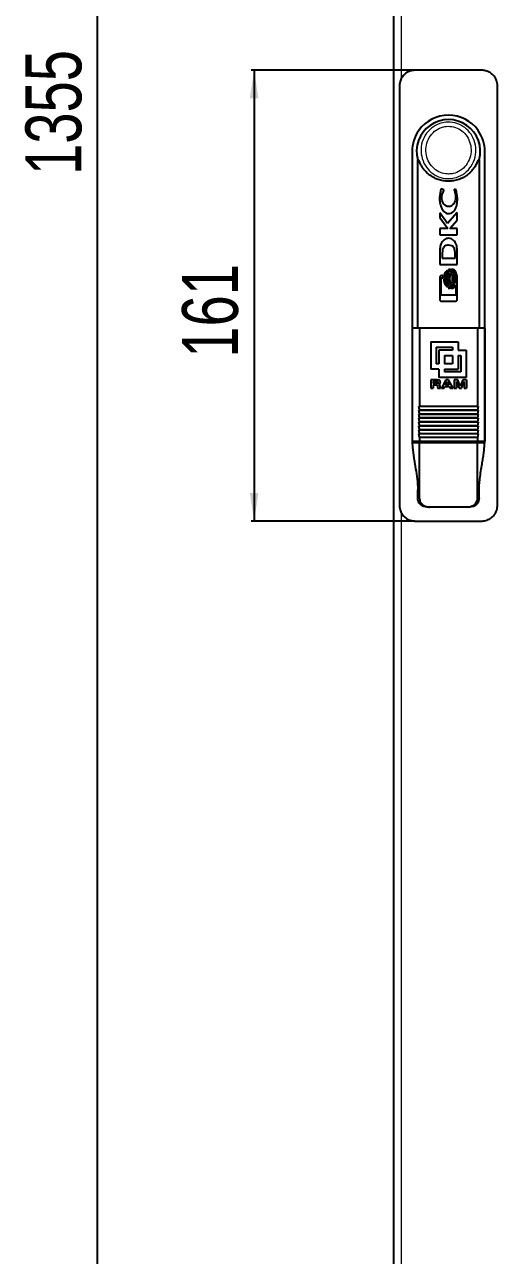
# Model space of a CAD drawing. Header units: millimetres. Extents: x -527 to 1671, y -588 to 1043.
# Drawn here: x -526.7 to -357.6, y -148.5 to 291.1 of the extents above; entities that cross this region are included whole.
import ezdxf

# ---------------------------------------------------------------- set-up
doc = ezdxf.new("R2010")
doc.units = ezdxf.units.MM
doc.layers.add('FORMAT', color=7, linetype='Continuous')
doc.styles.add('SLDTEXTSTYLE0', font='TXT', dxfattribs={"width": 0.75})
doc.dimstyles.new('SLDDIMSTYLE0', dxfattribs={"dimtxt": 20, "dimasz": 10, "dimexe": 0, "dimexo": 0.0625, "dimgap": 5, "dimtad": 2, "dimdec": 1, "dimrnd": 1e-09, "dimzin": 12, "dimdsep": 46, "dimtxsty": 'SLDTEXTSTYLE0', "dimsah": 1, "dimcen": 0.09, "dimadec": 0, "dimazin": 3, "dimtfac": 1, "dimtofl": 0, "dimtmove": 0, "dimatfit": 3, "dimfxl": 0, "dimfrac": 2, "dimtolj": 1, "dimtzin": 12, "dimarcsym": 0})

# ---------------------------------------------------------------- blocks, each defined once
blk = doc.blocks.new('_D_1')
at = {"layer": 'FORMAT'}
for p, q in [((-394.66, 871.82), (-501.65, 871.82)), ((-500.65, -483.18), (-500.65, 871.82)), ((-394.66, -483.18), (-501.65, -483.18))]:
    blk.add_line(p, q, dxfattribs=at)
for points in [[(-500.65, 871.82), (-502.19, 861.82), (-499.11, 861.82)], [(-500.65, -483.18), (-499.11, -473.18), (-502.19, -473.18)]]:
    blk.add_solid(points, dxfattribs=at)
at = {"layer": 'FORMAT', "insert": (-526.43, 237.44), "char_height": 20, "attachment_point": 1, "rotation": 90, "style": 'SLDTEXTSTYLE0'}
blk.add_mtext('1355', dxfattribs=at)
blk = doc.blocks.new('_D_2')
at = {"layer": 'FORMAT'}
for p, q in [((-387.16, 274.82), (-445.65, 274.82)), ((-444.65, 274.82), (-444.65, 113.82)), ((-387.16, 113.82), (-445.65, 113.82))]:
    blk.add_line(p, q, dxfattribs=at)
for points in [[(-444.65, 274.82), (-446.19, 264.82), (-443.11, 264.82)], [(-444.65, 113.82), (-443.11, 123.82), (-446.19, 123.82)]]:
    blk.add_solid(points, dxfattribs=at)
at = {"layer": 'FORMAT', "insert": (-470.43, 172.16), "char_height": 20, "attachment_point": 1, "rotation": 90, "style": 'SLDTEXTSTYLE0'}
blk.add_mtext('161', dxfattribs=at)

msp = doc.modelspace()

# ---------------------------------------------------------------- linework, layer by layer
at = {"color": 7, "linetype": 'Continuous', "lineweight": 25}
for p, q in [((-394.65, -483.18), (-394.65, 871.82)), ((-363.15, 274.82), (-387.15, 274.82)), ((-392.65, 269.32), (-392.65, 119.32)), ((-357.65, 119.32), (-357.65, 269.32)), ((-388.15, 245.82), (-388.15, 142.82)), ((-386.15, 182.82), (-386.15, 242.82)), ((-386.15, 242.82), (-386.15, 242.82)), ((-364.15, 242.82), (-364.15, 182.82)), ((-364.15, 242.82), (-364.15, 242.82)), ((-362.15, 142.82), (-362.15, 245.82)), ((-377.85, 232.5), (-378.37, 229.34)), ((-376.76, 232.12), (-377.85, 232.5)), ((-376.76, 231.83), (-376.76, 232.12)), ((-372.36, 232.1), (-373.17, 232.38)), ((-373.17, 232.38), (-373.17, 232.15)), ((-371.92, 229.32), (-372.36, 232.1)), ((-375.51, 220.15), (-378.29, 223.95)), ((-378.29, 223.95), (-378.29, 222.26)), ((-378.29, 222.26), (-375.34, 218.27)), ((-372, 224.04), (-375.51, 220.15)), ((-374.65, 218.27), (-372, 221.3)), ((-372, 221.3), (-372, 224.04)), ((-375.34, 218.27), (-378.29, 218.27)), ((-378.29, 218.27), (-378.29, 216.04)), ((-378.29, 216.04), (-372, 216.04)), ((-372, 218.27), (-374.65, 218.27)), ((-372, 216.04), (-372, 218.27)), ((-372.03, 210.46), (-372.21, 212.08)), ((-378.29, 209.64), (-378.29, 205.41)), ((-377.33, 210.3), (-377.42, 209.33)), ((-377.42, 209.33), (-377.42, 207.77)), ((-377.42, 207.77), (-372.78, 207.77)), ((-372.78, 207.77), (-372.78, 209.19)), ((-372, 209.46), (-372.03, 210.46)), ((-372, 209.44), (-372, 209.46)), ((-372, 209.42), (-372, 209.44)), ((-372, 205.41), (-372, 209.42)), ((-378.29, 205.41), (-372, 205.41)), ((-375.19, 203.18), (-375.42, 203.32)), ((-374.45, 203.7), (-375.12, 203.7)), ((-374.81, 202.77), (-375.05, 203.05)), ((-374.43, 201.96), (-374.66, 202.53)), ((-373.36, 203.7), (-374.05, 203.7)), ((-378.29, 200.82), (-378.29, 192.97)), ((-377.78, 194.44), (-377.78, 200.68)), ((-377.78, 200.68), (-377.2, 200.68)), ((-377.2, 201.47), (-377.63, 201.47)), ((-377.2, 200.68), (-377.2, 201.47)), ((-375.06, 197.76), (-374.81, 198.03)), ((-374.71, 200.4), (-374.43, 201.96)), ((-374.43, 198.83), (-374.71, 200.4)), ((-374.66, 198.27), (-374.43, 198.83)), ((-372.49, 198.12), (-372.49, 194.44)), ((-372, 192.97), (-372, 200.82)), ((-372.49, 194.44), (-377.78, 194.44)), ((-375.47, 197.5), (-375.21, 197.64)), ((-375.27, 197.04), (-374.6, 197.04)), ((-374.21, 197.04), (-373.51, 197.04)), ((-377.63, 192.32), (-372.66, 192.32)), ((-388.11, 182.82), (-388.11, 142.32)), ((-388.11, 182.82), (-385.49, 182.82)), ((-385.49, 182.82), (-364.8, 182.82)), ((-385.49, 182.82), (-385.49, 154.82)), ((-364.8, 182.82), (-364.8, 154.82)), ((-364.8, 182.82), (-362.18, 182.82)), ((-362.18, 182.82), (-362.18, 142.32)), ((-381.49, 177.82), (-371.73, 177.82)), ((-381.49, 177.82), (-381.49, 168.06)), ((-379.54, 175.87), (-379.54, 170.01)), ((-379.54, 175.87), (-373.68, 175.87)), ((-373.68, 175.87), (-373.68, 174.89)), ((-371.73, 177.82), (-371.73, 174.89)), ((-373.68, 174.89), (-378.56, 174.89)), ((-378.56, 174.89), (-378.56, 170.01)), ((-376.61, 172.94), (-376.61, 170.01)), ((-376.61, 172.94), (-373.68, 172.94)), ((-373.68, 172.94), (-373.68, 170.01)), ((-371.73, 174.89), (-368.8, 174.89)), ((-371.73, 172.94), (-371.73, 168.06)), ((-371.73, 172.94), (-370.76, 172.94)), ((-370.76, 172.94), (-370.76, 167.09)), ((-368.8, 174.89), (-368.8, 165.13)), ((-378.56, 168.06), (-381.49, 168.06)), ((-378.56, 170.01), (-379.54, 170.01)), ((-378.56, 168.06), (-378.56, 165.13)), ((-373.68, 170.01), (-376.61, 170.01)), ((-376.61, 168.06), (-376.61, 167.09)), ((-376.61, 168.06), (-371.73, 168.06)), ((-370.76, 167.09), (-376.61, 167.09)), ((-379.43, 164.26), (-381.49, 164.26)), ((-381.49, 164.26), (-381.49, 161.29)), ((-380.61, 163.77), (-380.61, 162.97)), ((-380.61, 163.77), (-379.54, 163.77)), ((-379.58, 162.97), (-380.61, 162.97)), ((-368.8, 165.13), (-378.56, 165.13)), ((-376.11, 164.26), (-377.64, 161.29)), ((-376.19, 162.39), (-375.59, 163.66)), ((-375.09, 164.26), (-376.11, 164.26)), ((-375.59, 163.66), (-375, 162.39)), ((-373.53, 161.29), (-375.09, 164.26)), ((-371.76, 164.26), (-373.07, 164.26)), ((-373.07, 164.26), (-373.07, 161.29)), ((-372.24, 163.69), (-372.24, 161.29)), ((-372.24, 163.69), (-371.36, 161.29)), ((-370.91, 162), (-371.76, 164.26)), ((-370.06, 164.26), (-370.91, 162)), ((-370.45, 161.29), (-369.57, 163.69)), ((-368.73, 164.26), (-370.06, 164.26)), ((-369.57, 163.69), (-369.57, 161.29)), ((-368.73, 164.26), (-368.73, 161.29)), ((-381.49, 161.29), (-380.61, 161.29)), ((-380.61, 162.47), (-380.61, 161.29)), ((-380.61, 162.47), (-379.69, 162.47)), ((-379.05, 161.99), (-379.04, 161.67)), ((-378.91, 161.29), (-377.95, 161.29)), ((-378.12, 161.73), (-378.14, 162.08)), ((-378.12, 161.73), (-378.12, 161.71)), ((-377.95, 161.38), (-377.95, 161.29)), ((-377.64, 161.29), (-376.71, 161.29)), ((-376.71, 161.29), (-376.43, 161.9)), ((-376.43, 161.9), (-374.75, 161.9)), ((-375, 162.39), (-376.19, 162.39)), ((-374.75, 161.9), (-374.46, 161.29)), ((-374.46, 161.29), (-373.53, 161.29)), ((-373.07, 161.29), (-372.24, 161.29)), ((-371.36, 161.29), (-370.45, 161.29)), ((-369.57, 161.29), (-368.73, 161.29)), ((-385.75, 154.72), (-385.54, 154.72)), ((-364.75, 154.72), (-385.54, 154.72)), ((-364.75, 154.72), (-364.55, 154.72)), ((-364.75, 153.32), (-385.54, 153.32)), ((-364.75, 151.92), (-385.54, 151.92)), ((-364.75, 150.52), (-385.54, 150.52)), ((-364.75, 153.32), (-364.55, 153.32)), ((-364.75, 151.92), (-364.55, 151.92)), ((-364.75, 150.52), (-364.55, 150.52)), ((-364.75, 149.12), (-385.54, 149.12)), ((-364.75, 147.72), (-385.54, 147.72)), ((-364.75, 146.32), (-385.54, 146.32)), ((-364.75, 149.12), (-364.55, 149.12)), ((-364.75, 147.72), (-364.55, 147.72)), ((-364.75, 146.32), (-364.55, 146.32)), ((-388.11, 142.32), (-385.49, 142.32)), ((-388.11, 141.82), (-385.49, 141.82)), ((-386.15, 141.82), (-386.15, 142.32)), ((-364.75, 144.92), (-385.54, 144.92)), ((-385.49, 143.62), (-385.49, 142.32)), ((-385.49, 142.32), (-364.8, 142.32)), ((-385.49, 121.82), (-385.49, 141.82)), ((-385.49, 141.82), (-364.8, 141.82)), ((-364.8, 143.62), (-364.8, 142.32)), ((-364.8, 142.32), (-362.18, 142.32)), ((-364.8, 121.82), (-364.8, 141.82)), ((-364.8, 141.82), (-362.18, 141.82)), ((-364.75, 144.92), (-364.55, 144.92)), ((-364.15, 142.32), (-364.15, 141.82)), ((-386.11, 121.82), (-386.11, 124.91)), ((-364.19, 121.82), (-364.19, 124.91)), ((-381.88, 118.82), (-382.81, 118.82)), ((-368.42, 118.82), (-381.88, 118.82)), ((-367.49, 118.82), (-368.42, 118.82)), ((-387.15, 113.82), (-363.15, 113.82))]:
    msp.add_line(p, q, dxfattribs=at)
at = {"color": 8, "linetype": 'Continuous', "lineweight": 18}
for p, q in [((-392.05, 869.22), (-392.05, 271.79)), ((-385.49, 154.82), (-364.8, 154.82)), ((-386.11, 121.82), (-385.49, 121.82)), ((-364.8, 121.82), (-364.19, 121.82)), ((-392.05, 116.84), (-392.05, -480.58))]:
    msp.add_line(p, q, dxfattribs=at)
at = {"color": 7, "linetype": 'Continuous', "lineweight": 25}
for centre, radius, start, end in [((-375.15, 245.82), 11.4, 344.7449, 195.2575), ((-375.15, 245.82), 13, 35.3944, 144.6056), ((-375.15, 245.82), 13, 144.6056, 180), ((-375.15, 245.82), 13, 0, 35.3944), ((-375.15, 142.82), 13, 180, 184.4117), ((-375.15, 142.82), 13, 355.5883, 0)]:
    msp.add_arc(centre, radius, start, end, dxfattribs=at)
for points, knots in [([(-387.15, 274.82), (-387.22, 274.82), (-387.45, 274.82), (-387.84, 274.79), (-388.29, 274.71), (-388.67, 274.61), (-389.09, 274.48), (-389.51, 274.3), (-389.98, 274.04), (-390.33, 273.81), (-390.74, 273.5), (-391.17, 273.1), (-391.56, 272.62), (-391.91, 272.1), (-392.2, 271.55), (-392.41, 270.97), (-392.54, 270.44), (-392.63, 269.93), (-392.64, 269.53), (-392.65, 269.32)], [0, 0, 0, 0, 0.026424, 0.079552, 0.133251, 0.187532, 0.214832, 0.284406, 0.346388, 0.402337, 0.429637, 0.5244, 0.60697, 0.644371, 0.739133, 0.821703, 0.859104, 0.929309, 1, 1, 1, 1]), ([(-357.65, 269.32), (-357.66, 269.63), (-357.69, 270.25), (-357.93, 271.14), (-358.31, 272), (-358.83, 272.77), (-359.47, 273.45), (-360.21, 274), (-361.04, 274.43), (-361.83, 274.68), (-362.54, 274.8), (-362.94, 274.82), (-363.15, 274.82)], [0, 0, 0, 0, 0.105841, 0.214751, 0.320592, 0.429503, 0.535345, 0.644257, 0.7501, 0.859012, 0.929074, 1, 1, 1, 1]), ([(-364.15, 242.82), (-364.18, 242.73), (-364.25, 242.55), (-364.39, 242.51), (-364.51, 242.54), (-364.56, 242.61), (-364.59, 242.6), (-364.62, 242.56), (-364.7, 242.42), (-364.86, 242.05), (-365.11, 241.46), (-365.57, 240.57), (-366.25, 239.52), (-367.31, 238.31), (-368.63, 237.2), (-370.2, 236.27), (-371.93, 235.61), (-373.76, 235.23), (-375.65, 235.15), (-377.51, 235.39), (-379.33, 235.94), (-381.01, 236.77), (-382.54, 237.88), (-383.7, 239.08), (-384.54, 240.26), (-385.04, 241.15), (-385.38, 241.91), (-385.55, 242.32), (-385.66, 242.53), (-385.7, 242.58), (-385.72, 242.61), (-385.75, 242.59), (-385.84, 242.52), (-385.96, 242.51), (-386.07, 242.61), (-386.12, 242.75), (-386.15, 242.82)], [0, 0, 0, 0, 0.029866, 0.060771, 0.080581, 0.084244, 0.085862, 0.08847, 0.091879, 0.103764, 0.126235, 0.148889, 0.193609, 0.239219, 0.292874, 0.34803, 0.402686, 0.458886, 0.514249, 0.571205, 0.626758, 0.683939, 0.739166, 0.796042, 0.832708, 0.869862, 0.888172, 0.906854, 0.910284, 0.912985, 0.914825, 0.916689, 0.924521, 0.95598, 0.977796, 1, 1, 1, 1]), ([(-378.37, 229.34), (-378.35, 228.75), (-378.3, 227.57), (-377.79, 225.86), (-377.05, 224.55), (-376.23, 223.9), (-375.67, 223.67), (-375.38, 223.65), (-375.23, 223.63)], [0, 0, 0, 0, 0.250282, 0.499393, 0.748791, 0.874699, 0.937286, 1, 1, 1, 1]), ([(-377.55, 229.4), (-377.52, 229.84), (-377.46, 230.71), (-376.99, 231.46), (-376.76, 231.83)], [0, 0, 0, 0, 0.500963, 1, 1, 1, 1]), ([(-375.08, 226.14), (-375.27, 226.16), (-375.64, 226.19), (-376.15, 226.45), (-376.6, 226.8), (-377.07, 227.39), (-377.47, 228.27), (-377.52, 229.02), (-377.55, 229.4)], [0, 0, 0, 0, 0.124416, 0.248357, 0.373982, 0.500169, 0.7494, 1, 1, 1, 1]), ([(-375.23, 223.63), (-374.92, 223.66), (-374.31, 223.72), (-373.48, 224.18), (-372.87, 224.88), (-372.32, 225.98), (-371.98, 227.49), (-371.94, 228.71), (-371.92, 229.32)], [0, 0, 0, 0, 0.125262, 0.250124, 0.375384, 0.500707, 0.750322, 1, 1, 1, 1]), ([(-372.61, 229.4), (-372.63, 229.02), (-372.69, 228.27), (-373.09, 227.4), (-373.55, 226.81), (-373.99, 226.45), (-374.51, 226.19), (-374.89, 226.16), (-375.08, 226.14)], [0, 0, 0, 0, 0.249965, 0.497821, 0.623014, 0.748581, 0.874284, 1, 1, 1, 1]), ([(-373.17, 232.15), (-373, 231.7), (-372.67, 230.82), (-372.63, 229.87), (-372.61, 229.4)], [0, 0, 0, 0, 0.500084, 1, 1, 1, 1]), ([(-377.64, 213.17), (-377.77, 212.9), (-378.03, 212.35), (-378.23, 211.15), (-378.27, 210.24), (-378.29, 209.64)], [0, 0, 0, 0, 0.249362, 0.499672, 1, 1, 1, 1]), ([(-372.21, 212.08), (-372.3, 212.38), (-372.47, 212.98), (-372.99, 213.77), (-373.68, 214.41), (-374.53, 214.81), (-375.48, 214.85), (-376.38, 214.54), (-377.11, 213.94), (-377.46, 213.43), (-377.64, 213.17)], [0, 0, 0, 0, 0.125557, 0.25014, 0.375477, 0.500068, 0.624419, 0.749377, 0.874071, 1, 1, 1, 1]), ([(-375.13, 212.32), (-375.41, 212.31), (-375.84, 212.3), (-376.38, 212.12), (-376.73, 211.87), (-376.98, 211.52), (-377.19, 211), (-377.28, 210.58), (-377.33, 210.3)], [0, 0, 0, 0, 0.249432, 0.37514, 0.499356, 0.623458, 0.749245, 1, 1, 1, 1]), ([(-372.78, 209.19), (-372.79, 209.57), (-372.81, 210.31), (-373.01, 211.27), (-373.49, 211.87), (-374.16, 212.27), (-374.74, 212.3), (-375.13, 212.32)], [0, 0, 0, 0, 0.248427, 0.497372, 0.622903, 0.74851, 1, 1, 1, 1]), ([(-375.42, 203.32), (-375.55, 203.26), (-375.81, 203.13), (-376.22, 202.72), (-376.57, 202.09), (-376.82, 201.26), (-376.85, 200.69), (-376.87, 200.4)], [0, 0, 0, 0, 0.1246, 0.248977, 0.500405, 0.749333, 1, 1, 1, 1]), ([(-376.36, 200.4), (-376.31, 200.92), (-376.24, 201.7), (-375.78, 202.66), (-375.39, 203), (-375.19, 203.18)], [0, 0, 0, 0, 0.4989654, 0.749922, 1, 1, 1, 1]), ([(-375.05, 203.05), (-375.22, 202.88), (-375.55, 202.52), (-375.95, 201.62), (-376.01, 200.89), (-376.05, 200.4)], [0, 0, 0, 0, 0.2501927, 0.5001584, 1, 1, 1, 1]), ([(-375.54, 200.4), (-375.52, 200.82), (-375.47, 201.46), (-375.18, 202.26), (-374.93, 202.6), (-374.81, 202.77)], [0, 0, 0, 0, 0.50146, 0.750257, 1, 1, 1, 1]), ([(-374.66, 202.53), (-374.83, 202.19), (-375.17, 201.52), (-375.2, 200.78), (-375.22, 200.4)], [0, 0, 0, 0, 0.498433, 1, 1, 1, 1]), ([(-375.12, 203.7), (-374.99, 203.61), (-374.73, 203.43), (-374.36, 202.93), (-373.89, 201.95), (-373.83, 201.02), (-373.78, 200.4)], [0, 0, 0, 0, 0.1256783, 0.2511395, 0.5015899, 1, 1, 1, 1]), ([(-373.11, 200.4), (-373.15, 201.02), (-373.22, 201.94), (-373.69, 202.93), (-374.06, 203.43), (-374.32, 203.61), (-374.45, 203.7)], [0, 0, 0, 0, 0.496168, 0.747703, 0.874111, 1, 1, 1, 1]), ([(-374.05, 203.7), (-373.93, 203.61), (-373.67, 203.43), (-373.29, 202.93), (-372.83, 201.95), (-372.76, 201.02), (-372.71, 200.4)], [0, 0, 0, 0, 0.125677, 0.251137, 0.501585, 1, 1, 1, 1]), ([(-372, 200.82), (-372.03, 201.09), (-372.07, 201.64), (-372.37, 202.41), (-372.69, 203.01), (-373.02, 203.46), (-373.25, 203.62), (-373.36, 203.7)], [0, 0, 0, 0, 0.249822, 0.49931, 0.748741, 0.874879, 1, 1, 1, 1]), ([(-377.63, 201.47), (-377.72, 201.46), (-377.89, 201.44), (-378.11, 201.29), (-378.23, 201.11), (-378.29, 200.95), (-378.29, 200.86), (-378.29, 200.82)], [0, 0, 0, 0, 0.249445, 0.498999, 0.74851, 0.873859, 1, 1, 1, 1]), ([(-376.87, 200.4), (-376.85, 200.12), (-376.83, 199.56), (-376.58, 198.74), (-376.24, 198.12), (-375.85, 197.7), (-375.6, 197.57), (-375.47, 197.5)], [0, 0, 0, 0, 0.2487307, 0.4973773, 0.750528, 0.8752331, 1, 1, 1, 1]), ([(-375.21, 197.64), (-375.4, 197.81), (-375.79, 198.16), (-376.24, 199.11), (-376.31, 199.89), (-376.36, 200.4)], [0, 0, 0, 0, 0.249575, 0.500842, 1, 1, 1, 1]), ([(-376.05, 200.4), (-376.01, 199.92), (-375.95, 199.19), (-375.56, 198.29), (-375.23, 197.93), (-375.06, 197.76)], [0, 0, 0, 0, 0.499584, 0.749527, 1, 1, 1, 1]), ([(-374.81, 198.03), (-374.93, 198.2), (-375.17, 198.55), (-375.47, 199.35), (-375.51, 199.98), (-375.54, 200.4)], [0, 0, 0, 0, 0.2508953, 0.500775, 1, 1, 1, 1]), ([(-373.78, 200.4), (-373.83, 199.76), (-373.9, 198.78), (-374.42, 197.77), (-374.84, 197.26), (-375.13, 197.11), (-375.27, 197.04)], [0, 0, 0, 0, 0.497146, 0.748374, 0.87465, 1, 1, 1, 1]), ([(-375.22, 200.4), (-375.2, 200.02), (-375.17, 199.28), (-374.83, 198.61), (-374.66, 198.27)], [0, 0, 0, 0, 0.501471, 1, 1, 1, 1]), ([(-374.6, 197.04), (-374.46, 197.11), (-374.17, 197.26), (-373.75, 197.76), (-373.23, 198.78), (-373.16, 199.75), (-373.11, 200.4)], [0, 0, 0, 0, 0.125292, 0.251009, 0.501049, 1, 1, 1, 1]), ([(-372.71, 200.4), (-372.76, 199.75), (-372.84, 198.78), (-373.35, 197.77), (-373.77, 197.26), (-374.06, 197.11), (-374.21, 197.04)], [0, 0, 0, 0, 0.497154, 0.74838, 0.874653, 1, 1, 1, 1]), ([(-373.51, 197.04), (-373.39, 197.09), (-373.17, 197.2), (-372.8, 197.56), (-372.61, 197.89), (-372.49, 198.12)], [0, 0, 0, 0, 0.248111, 0.495863, 1, 1, 1, 1]), ([(-378.29, 192.97), (-378.29, 192.93), (-378.29, 192.84), (-378.23, 192.68), (-378.11, 192.5), (-377.89, 192.35), (-377.72, 192.33), (-377.63, 192.32)], [0, 0, 0, 0, 0.125388, 0.250591, 0.500192, 0.749805, 1, 1, 1, 1]), ([(-372.66, 192.32), (-372.58, 192.33), (-372.41, 192.35), (-372.19, 192.5), (-372.06, 192.68), (-372.01, 192.84), (-372.01, 192.93), (-372, 192.97)], [0, 0, 0, 0, 0.249437, 0.498997, 0.748516, 0.87386, 1, 1, 1, 1]), ([(-378.9, 163.37), (-378.9, 163.32), (-378.91, 163.24), (-378.96, 163.14), (-379.05, 163.06), (-379.26, 162.97), (-379.45, 162.97), (-379.58, 162.97)], [0, 0, 0, 0, 0.144848, 0.259554, 0.374146, 0.548842, 1, 1, 1, 1]), ([(-379.54, 163.77), (-379.41, 163.76), (-379.23, 163.75), (-379.03, 163.65), (-378.95, 163.56), (-378.91, 163.46), (-378.9, 163.4), (-378.9, 163.37)], [0, 0, 0, 0, 0.464779, 0.639498, 0.766783, 0.894486, 1, 1, 1, 1]), ([(-378.02, 163.43), (-378.03, 163.52), (-378.05, 163.68), (-378.16, 163.89), (-378.35, 164.06), (-378.77, 164.24), (-379.15, 164.25), (-379.43, 164.26)], [0, 0, 0, 0, 0.149141, 0.264134, 0.378852, 0.560232, 1, 1, 1, 1]), ([(-378.66, 162.73), (-378.55, 162.76), (-378.37, 162.81), (-378.16, 162.98), (-378.05, 163.18), (-378.03, 163.33), (-378.02, 163.41), (-378.02, 163.43)], [0, 0, 0, 0, 0.331473, 0.546481, 0.762526, 0.960277, 1, 1, 1, 1]), ([(-378.14, 162.08), (-378.15, 162.19), (-378.16, 162.35), (-378.27, 162.54), (-378.44, 162.66), (-378.58, 162.71), (-378.66, 162.73)], [0, 0, 0, 0, 0.336422, 0.52346, 0.710673, 1, 1, 1, 1]), ([(-379.69, 162.47), (-379.57, 162.47), (-379.42, 162.46), (-379.24, 162.4), (-379.16, 162.34), (-379.09, 162.23), (-379.06, 162.11), (-379.06, 162.03), (-379.05, 161.99)], [0, 0, 0, 0, 0.362307, 0.499762, 0.603895, 0.707751, 0.888159, 1, 1, 1, 1]), ([(-379.04, 161.67), (-379.04, 161.64), (-379.03, 161.57), (-379, 161.44), (-378.96, 161.35), (-378.91, 161.3), (-378.91, 161.29)], [0, 0, 0, 0, 0.2561394, 0.5126978, 0.9190221, 1, 1, 1, 1]), ([(-377.95, 161.38), (-377.97, 161.4), (-378.02, 161.42), (-378.08, 161.5), (-378.11, 161.6), (-378.12, 161.68), (-378.12, 161.71)], [0, 0, 0, 0, 0.20263, 0.420406, 0.728008, 1, 1, 1, 1]), ([(-385.49, 153.42), (-385.54, 153.64), (-385.6, 153.96), (-385.69, 154.4), (-385.73, 154.61), (-385.75, 154.72)], [0, 0, 0, 0, 0.499993, 0.749996, 1, 1, 1, 1]), ([(-385.54, 154.72), (-385.54, 154.72), (-385.52, 154.73), (-385.51, 154.75), (-385.5, 154.78), (-385.49, 154.81), (-385.49, 154.82), (-385.49, 154.82)], [0, 0, 0, 0, 0.295691, 0.568687, 0.759853, 0.951912, 1, 1, 1, 1]), ([(-364.8, 154.82), (-364.8, 154.81), (-364.8, 154.79), (-364.8, 154.77), (-364.79, 154.74), (-364.77, 154.73), (-364.76, 154.72), (-364.75, 154.72)], [0, 0, 0, 0, 0.1717087, 0.3429843, 0.5250053, 0.735802, 1, 1, 1, 1]), ([(-364.55, 154.72), (-364.57, 154.61), (-364.62, 154.34), (-364.71, 153.91), (-364.77, 153.59), (-364.8, 153.42)], [0, 0, 0, 0, 0.249996, 0.624995, 1, 1, 1, 1]), ([(-385.49, 152.02), (-385.54, 152.24), (-385.6, 152.56), (-385.69, 153), (-385.73, 153.21), (-385.75, 153.32)], [0, 0, 0, 0, 0.499993, 0.749996, 1, 1, 1, 1]), ([(-385.49, 150.62), (-385.54, 150.84), (-385.6, 151.16), (-385.69, 151.6), (-385.73, 151.81), (-385.75, 151.92)], [0, 0, 0, 0, 0.499993, 0.749996, 1, 1, 1, 1]), ([(-385.49, 149.22), (-385.54, 149.44), (-385.6, 149.76), (-385.69, 150.2), (-385.73, 150.41), (-385.75, 150.52)], [0, 0, 0, 0, 0.499993, 0.749996, 1, 1, 1, 1]), ([(-385.54, 153.32), (-385.54, 153.32), (-385.52, 153.33), (-385.51, 153.35), (-385.5, 153.38), (-385.49, 153.41), (-385.49, 153.42), (-385.49, 153.42)], [0, 0, 0, 0, 0.295691, 0.568687, 0.759853, 0.951912, 1, 1, 1, 1]), ([(-385.54, 151.92), (-385.54, 151.92), (-385.52, 151.93), (-385.51, 151.95), (-385.5, 151.98), (-385.49, 152.01), (-385.49, 152.02), (-385.49, 152.02)], [0, 0, 0, 0, 0.2956914, 0.5686867, 0.7598531, 0.9519121, 1, 1, 1, 1]), ([(-385.54, 150.52), (-385.54, 150.52), (-385.52, 150.53), (-385.51, 150.55), (-385.5, 150.58), (-385.49, 150.61), (-385.49, 150.62), (-385.49, 150.62)], [0, 0, 0, 0, 0.2956914, 0.5686867, 0.7598531, 0.9519121, 1, 1, 1, 1]), ([(-364.81, 153.42), (-366.73, 153.42), (-370.58, 153.42), (-377.5, 153.42), (-382.46, 153.42), (-385.49, 153.42)], [0, 0, 0, 0, 0.280051, 0.560047, 1, 1, 1, 1]), ([(-364.81, 152.02), (-366.73, 152.02), (-370.58, 152.02), (-377.5, 152.02), (-382.46, 152.02), (-385.49, 152.02)], [0, 0, 0, 0, 0.280051, 0.560047, 1, 1, 1, 1]), ([(-364.81, 150.62), (-366.73, 150.62), (-370.58, 150.62), (-377.5, 150.62), (-382.46, 150.62), (-385.49, 150.62)], [0, 0, 0, 0, 0.280051, 0.560047, 1, 1, 1, 1]), ([(-364.8, 153.42), (-364.8, 153.41), (-364.8, 153.39), (-364.8, 153.37), (-364.79, 153.34), (-364.77, 153.33), (-364.76, 153.32), (-364.75, 153.32)], [0, 0, 0, 0, 0.171709, 0.342984, 0.525005, 0.735802, 1, 1, 1, 1]), ([(-364.55, 153.32), (-364.57, 153.21), (-364.62, 152.94), (-364.71, 152.51), (-364.77, 152.19), (-364.8, 152.02)], [0, 0, 0, 0, 0.249996, 0.624995, 1, 1, 1, 1]), ([(-364.8, 152.02), (-364.8, 152.01), (-364.8, 151.99), (-364.8, 151.97), (-364.79, 151.94), (-364.77, 151.93), (-364.76, 151.92), (-364.75, 151.92)], [0, 0, 0, 0, 0.1717087, 0.3429843, 0.5250053, 0.735802, 1, 1, 1, 1]), ([(-364.55, 151.92), (-364.57, 151.81), (-364.62, 151.54), (-364.71, 151.11), (-364.77, 150.79), (-364.8, 150.62)], [0, 0, 0, 0, 0.249996, 0.624995, 1, 1, 1, 1]), ([(-364.8, 150.62), (-364.8, 150.61), (-364.8, 150.59), (-364.8, 150.57), (-364.79, 150.54), (-364.77, 150.53), (-364.76, 150.52), (-364.75, 150.52)], [0, 0, 0, 0, 0.171709, 0.342984, 0.525005, 0.735802, 1, 1, 1, 1]), ([(-364.55, 150.52), (-364.57, 150.41), (-364.62, 150.14), (-364.71, 149.71), (-364.77, 149.39), (-364.8, 149.22)], [0, 0, 0, 0, 0.249996, 0.6249953, 1, 1, 1, 1]), ([(-385.49, 147.82), (-385.54, 148.04), (-385.6, 148.36), (-385.69, 148.8), (-385.73, 149.01), (-385.75, 149.12)], [0, 0, 0, 0, 0.4999933, 0.7499958, 1, 1, 1, 1]), ([(-385.49, 146.42), (-385.54, 146.64), (-385.6, 146.96), (-385.69, 147.4), (-385.73, 147.61), (-385.75, 147.72)], [0, 0, 0, 0, 0.499993, 0.749996, 1, 1, 1, 1]), ([(-385.49, 145.02), (-385.54, 145.24), (-385.6, 145.56), (-385.69, 146), (-385.73, 146.21), (-385.75, 146.32)], [0, 0, 0, 0, 0.499993, 0.749996, 1, 1, 1, 1]), ([(-385.54, 149.12), (-385.54, 149.12), (-385.52, 149.13), (-385.51, 149.15), (-385.5, 149.18), (-385.49, 149.21), (-385.49, 149.22), (-385.49, 149.22)], [0, 0, 0, 0, 0.295691, 0.568687, 0.759853, 0.951912, 1, 1, 1, 1]), ([(-385.54, 147.72), (-385.54, 147.72), (-385.52, 147.73), (-385.51, 147.75), (-385.5, 147.78), (-385.49, 147.81), (-385.49, 147.82), (-385.49, 147.82)], [0, 0, 0, 0, 0.295691, 0.568687, 0.759853, 0.951912, 1, 1, 1, 1]), ([(-385.54, 146.32), (-385.54, 146.32), (-385.52, 146.33), (-385.51, 146.35), (-385.5, 146.38), (-385.49, 146.41), (-385.49, 146.42), (-385.49, 146.42)], [0, 0, 0, 0, 0.295691, 0.568687, 0.759853, 0.951912, 1, 1, 1, 1]), ([(-364.81, 149.22), (-366.73, 149.22), (-370.58, 149.22), (-377.5, 149.22), (-382.46, 149.22), (-385.49, 149.22)], [0, 0, 0, 0, 0.280051, 0.560047, 1, 1, 1, 1]), ([(-364.81, 147.82), (-366.73, 147.82), (-370.58, 147.82), (-377.5, 147.82), (-382.46, 147.82), (-385.49, 147.82)], [0, 0, 0, 0, 0.2800507, 0.5600468, 1, 1, 1, 1]), ([(-364.81, 146.42), (-366.73, 146.42), (-370.58, 146.42), (-377.5, 146.42), (-382.46, 146.42), (-385.49, 146.42)], [0, 0, 0, 0, 0.280051, 0.560047, 1, 1, 1, 1]), ([(-364.8, 149.22), (-364.8, 149.21), (-364.8, 149.19), (-364.8, 149.17), (-364.79, 149.14), (-364.77, 149.13), (-364.76, 149.12), (-364.75, 149.12)], [0, 0, 0, 0, 0.171709, 0.342984, 0.525005, 0.735802, 1, 1, 1, 1]), ([(-364.55, 149.12), (-364.57, 149.01), (-364.62, 148.74), (-364.71, 148.31), (-364.77, 147.99), (-364.8, 147.82)], [0, 0, 0, 0, 0.249996, 0.624995, 1, 1, 1, 1]), ([(-364.8, 147.82), (-364.8, 147.81), (-364.8, 147.79), (-364.8, 147.77), (-364.79, 147.74), (-364.77, 147.73), (-364.76, 147.72), (-364.75, 147.72)], [0, 0, 0, 0, 0.171709, 0.342984, 0.525005, 0.735802, 1, 1, 1, 1]), ([(-364.55, 147.72), (-364.57, 147.61), (-364.62, 147.34), (-364.71, 146.91), (-364.77, 146.59), (-364.8, 146.42)], [0, 0, 0, 0, 0.249996, 0.624995, 1, 1, 1, 1]), ([(-364.8, 146.42), (-364.8, 146.41), (-364.8, 146.39), (-364.8, 146.37), (-364.79, 146.34), (-364.77, 146.33), (-364.76, 146.32), (-364.75, 146.32)], [0, 0, 0, 0, 0.171709, 0.342984, 0.525005, 0.735802, 1, 1, 1, 1]), ([(-364.55, 146.32), (-364.57, 146.21), (-364.62, 145.94), (-364.71, 145.51), (-364.77, 145.19), (-364.8, 145.02)], [0, 0, 0, 0, 0.249996, 0.624995, 1, 1, 1, 1]), ([(-388.11, 141.82), (-388.07, 141.19), (-387.97, 139.93), (-387.75, 138.08), (-387.49, 136.2), (-387.28, 134.92), (-387.18, 134.28)], [0, 0, 0, 0, 0.249645, 0.499697, 0.749684, 1, 1, 1, 1]), ([(-385.49, 143.62), (-385.54, 143.84), (-385.6, 144.16), (-385.69, 144.6), (-385.73, 144.81), (-385.75, 144.92)], [0, 0, 0, 0, 0.499993, 0.749996, 1, 1, 1, 1]), ([(-385.54, 144.92), (-385.54, 144.92), (-385.52, 144.93), (-385.51, 144.95), (-385.5, 144.98), (-385.49, 145.01), (-385.49, 145.02), (-385.49, 145.02)], [0, 0, 0, 0, 0.295691, 0.568687, 0.759853, 0.951912, 1, 1, 1, 1]), ([(-364.81, 145.02), (-366.73, 145.02), (-370.58, 145.02), (-377.5, 145.02), (-382.46, 145.02), (-385.49, 145.02)], [0, 0, 0, 0, 0.280051, 0.560047, 1, 1, 1, 1]), ([(-364.81, 143.62), (-366.73, 143.62), (-370.58, 143.62), (-377.5, 143.62), (-382.46, 143.62), (-385.49, 143.62)], [0, 0, 0, 0, 0.280051, 0.560047, 1, 1, 1, 1]), ([(-364.8, 145.02), (-364.8, 145.01), (-364.8, 144.99), (-364.8, 144.97), (-364.79, 144.94), (-364.77, 144.93), (-364.76, 144.92), (-364.75, 144.92)], [0, 0, 0, 0, 0.171709, 0.342984, 0.525005, 0.735802, 1, 1, 1, 1]), ([(-364.55, 144.92), (-364.57, 144.81), (-364.62, 144.54), (-364.71, 144.11), (-364.77, 143.79), (-364.8, 143.62)], [0, 0, 0, 0, 0.249996, 0.624995, 1, 1, 1, 1]), ([(-363.12, 134.28), (-363.02, 134.92), (-362.81, 136.2), (-362.54, 138.07), (-362.32, 139.93), (-362.23, 141.19), (-362.18, 141.82)], [0, 0, 0, 0, 0.249412, 0.4992255, 0.7495239, 1, 1, 1, 1]), ([(-387.18, 134.28), (-386.98, 133.1), (-386.59, 130.73), (-386.17, 127.53), (-386.12, 125.53), (-386.11, 124.91)], [0, 0, 0, 0, 0.401015, 0.812371, 1, 1, 1, 1]), ([(-364.19, 124.91), (-364.17, 125.58), (-364.14, 126.94), (-363.91, 129.21), (-363.55, 131.68), (-363.26, 133.41), (-363.12, 134.28)], [0, 0, 0, 0, 0.200882, 0.40717, 0.701581, 1, 1, 1, 1]), ([(-392.65, 119.32), (-392.65, 119.25), (-392.64, 119.02), (-392.61, 118.63), (-392.53, 118.18), (-392.44, 117.8), (-392.28, 117.32), (-392.04, 116.78), (-391.72, 116.25), (-391.35, 115.75), (-390.92, 115.3), (-390.44, 114.91), (-389.99, 114.6), (-389.56, 114.37), (-389.06, 114.16), (-388.67, 114.03), (-388.24, 113.93), (-387.76, 113.84), (-387.35, 113.83), (-387.15, 113.82)], [0, 0, 0, 0, 0.026423, 0.079551, 0.133249, 0.187529, 0.214828, 0.309589, 0.392157, 0.429558, 0.524319, 0.606889, 0.64429, 0.713864, 0.775846, 0.831795, 0.859095, 0.929305, 1, 1, 1, 1]), ([(-382.81, 118.82), (-383.21, 118.86), (-384.02, 118.94), (-385.07, 119.54), (-385.8, 120.41), (-386.08, 121.23), (-386.1, 121.7), (-386.11, 121.82)], [0, 0, 0, 0, 0.244194, 0.488981, 0.716656, 0.923156, 1, 1, 1, 1]), ([(-385.49, 121.82), (-385.46, 121.53), (-385.4, 120.93), (-384.93, 120.14), (-384.22, 119.47), (-383.23, 118.98), (-382.4, 118.83), (-381.93, 118.82), (-381.88, 118.82)], [0, 0, 0, 0, 0.169896, 0.33938, 0.519039, 0.726848, 0.970472, 1, 1, 1, 1]), ([(-368.42, 118.82), (-367.91, 118.87), (-367, 118.96), (-365.88, 119.6), (-365.15, 120.41), (-364.84, 121.2), (-364.81, 121.68), (-364.8, 121.82)], [0, 0, 0, 0, 0.292704, 0.526599, 0.722431, 0.919267, 1, 1, 1, 1]), ([(-364.19, 121.82), (-364.22, 121.51), (-364.29, 120.87), (-364.78, 120.02), (-365.52, 119.35), (-366.45, 118.9), (-367.15, 118.85), (-367.49, 118.82)], [0, 0, 0, 0, 0.1918411, 0.383469, 0.5809611, 0.7934617, 1, 1, 1, 1]), ([(-363.15, 113.82), (-362.84, 113.84), (-362.23, 113.87), (-361.33, 114.11), (-360.47, 114.49), (-359.7, 115), (-359.02, 115.64), (-358.47, 116.39), (-358.04, 117.22), (-357.79, 118), (-357.67, 118.71), (-357.65, 119.12), (-357.65, 119.32)], [0, 0, 0, 0, 0.105843, 0.214755, 0.320598, 0.429511, 0.535354, 0.644266, 0.750109, 0.859021, 0.929078, 1, 1, 1, 1])]:
    msp.add_open_spline(points, degree=3, knots=knots, dxfattribs=at)
at = {"color": 8, "linetype": 'Continuous', "lineweight": 18}
for points, knots in [([(-375.15, 236.13), (-375.55, 236.14), (-377.01, 236.2), (-379.48, 236.97), (-382.14, 238.9), (-384.08, 241.64), (-385.07, 244.93), (-384.93, 248.43), (-383.63, 251.7), (-381.34, 254.31), (-378.66, 255.77), (-375.8, 256.4), (-372.89, 256.21), (-369.88, 254.94), (-367.42, 252.74), (-365.77, 249.81), (-365.15, 246.41), (-365.67, 242.93), (-367.32, 239.81), (-369.89, 237.48), (-372.67, 236.29), (-374.46, 236.17), (-375.15, 236.13)], [0, 0, 0, 0, 0.01915, 0.070299, 0.121827, 0.174622, 0.228963, 0.28448, 0.340377, 0.39571, 0.449678, 0.484245, 0.535714, 0.587166, 0.639036, 0.692345, 0.747141, 0.802884, 0.858699, 0.913653, 0.967076, 1, 1, 1, 1]), ([(-375.15, 237.76), (-374.58, 237.8), (-373.1, 237.9), (-370.8, 238.91), (-368.69, 240.89), (-367.33, 243.53), (-366.9, 246.46), (-367.42, 249.32), (-368.77, 251.8), (-370.79, 253.67), (-373.28, 254.74), (-375.69, 254.9), (-378.05, 254.37), (-380.26, 253.13), (-382.15, 250.92), (-383.21, 248.16), (-383.33, 245.21), (-382.52, 242.43), (-380.92, 240.11), (-378.73, 238.48), (-376.68, 237.82), (-375.48, 237.77), (-375.15, 237.76)], [0, 0, 0, 0, 0.032506, 0.085412, 0.140305, 0.196499, 0.252896, 0.308321, 0.361968, 0.413756, 0.464741, 0.515546, 0.549704, 0.603293, 0.658705, 0.7151, 0.771298, 0.826196, 0.879196, 0.930504, 0.981097, 1, 1, 1, 1])]:
    msp.add_open_spline(points, degree=3, knots=knots, dxfattribs=at)

# ---------------------------------------------------------------- dimensions: what is measured, and where the dimension line sits
at = {"layer": 'FORMAT'}
for base, p1, p2, picture, middle in [((-500.65, 871.82), (-394.65, -483.18), (-394.65, 871.82), '_D_1', (-500.65, 267)), ((-444.65, 113.82), (-387.15, 274.82), (-387.15, 113.82), '_D_2', (-444.65, 194.32))]:
    dim = msp.add_linear_dim(base=base, p1=p1, p2=p2, angle=90, dimstyle='SLDDIMSTYLE0', dxfattribs=at)
    dim.commit()
    dim.dimension.update_dxf_attribs({"geometry": picture, "text_midpoint": middle, "dimtype": 160})

doc.saveas('drawing.dxf')
